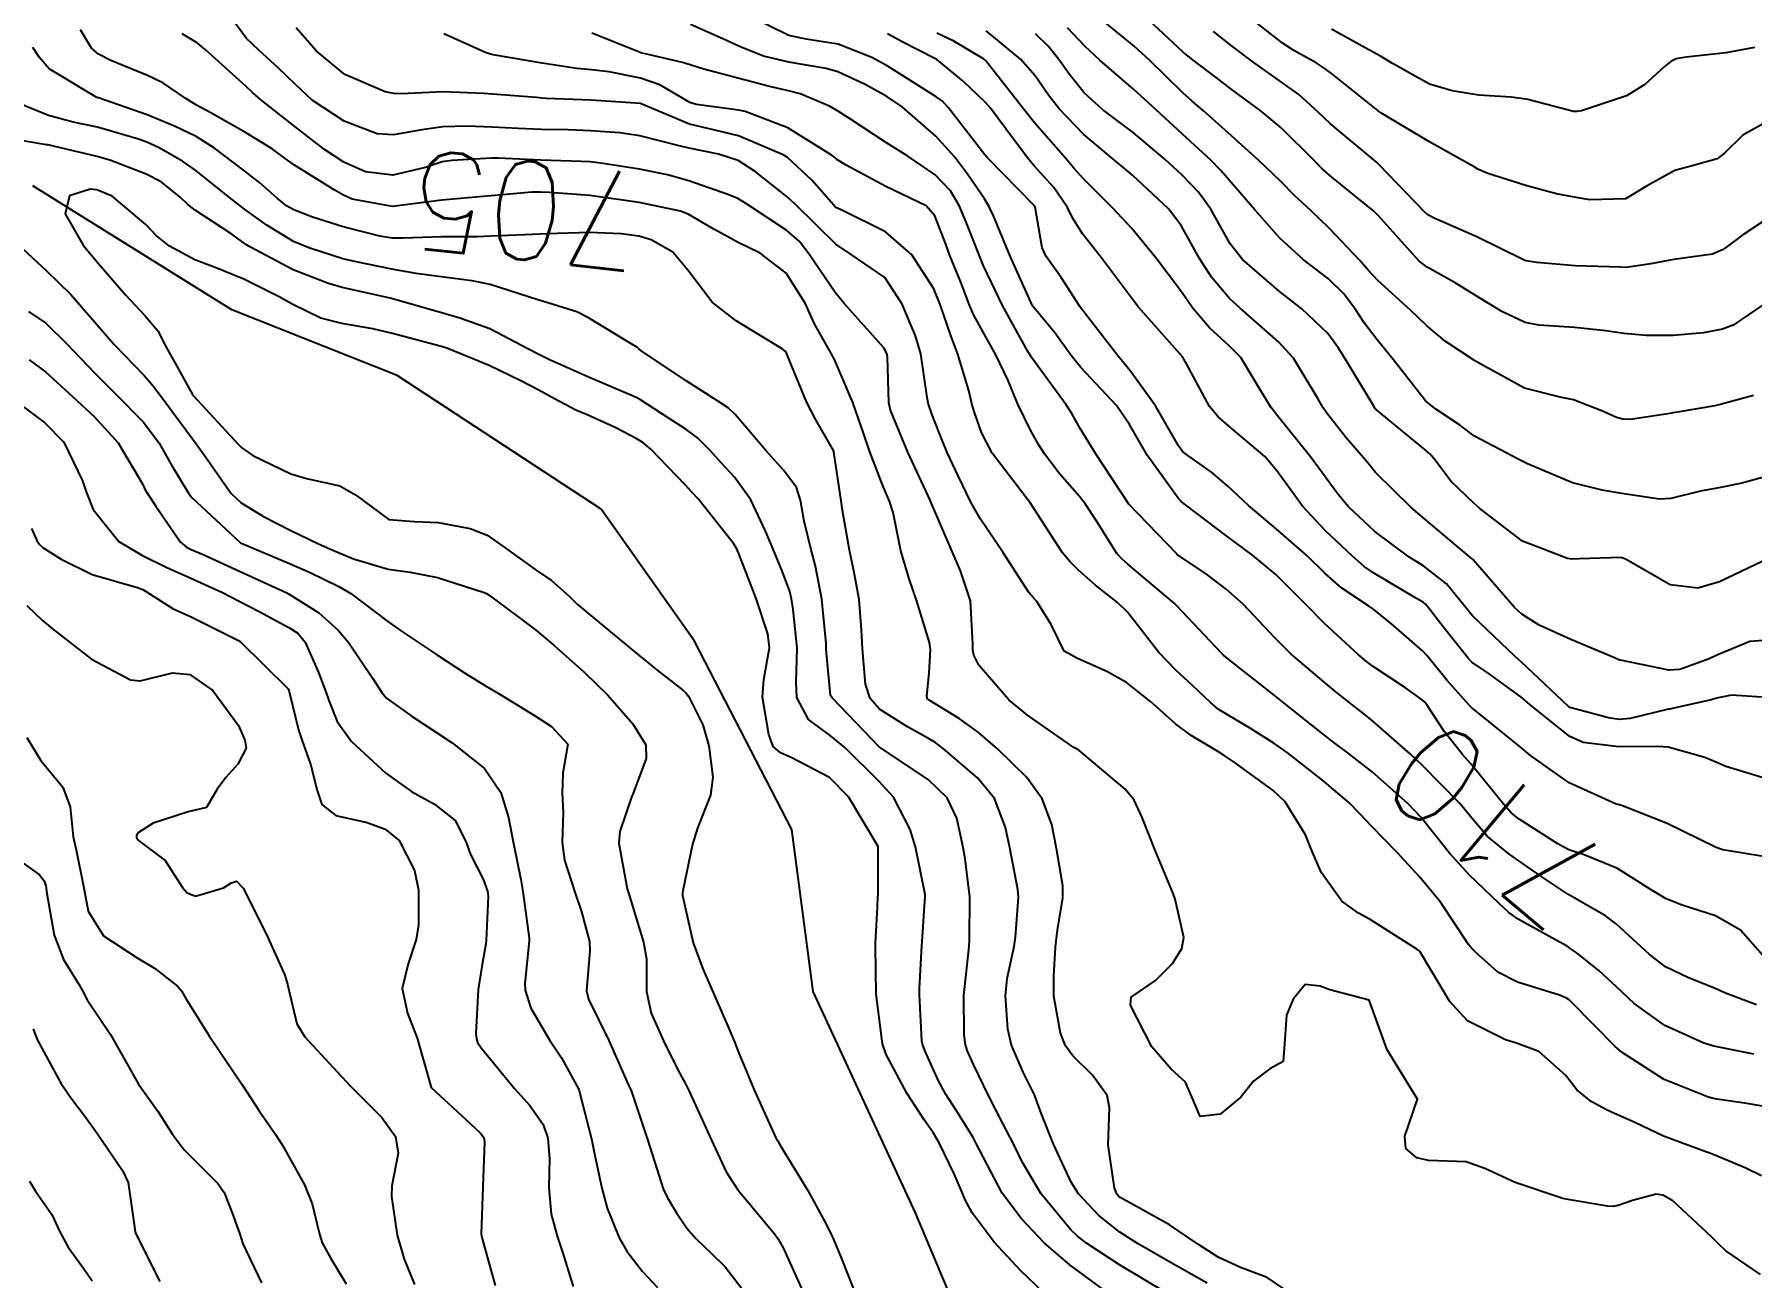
# Model space of a CAD drawing. Header units: metres. Extents: x 298520 to 308411, y 7433745 to 7450750.
# Drawn here: x 299648.9 to 299718.5, y 7449491.9 to 7449542.4 of the extents above; entities that cross this region are included whole.
import ezdxf
from ezdxf.enums import TextEntityAlignment as Align

# ---------------------------------------------------------------- set-up
doc = ezdxf.new("R2010")
doc.units = ezdxf.units.M
doc.header["$LTSCALE"] = 10
for name, color, linetype in [('Cotas', 45, 'Continuous'), ('Curvas de Nivel 1m', 11, 'Continuous'), ('Curvas de Nivel 5m', 15, 'Continuous'), ('Hidrografia', 140, 'Continuous')]:
    doc.layers.add(name, color=color, linetype=linetype)
doc.styles.add('Style-STANDARD', font='STANDARD.shx')

msp = doc.modelspace()

# ---------------------------------------------------------------- linework, layer by layer
at = {"layer": 'Curvas de Nivel 1m', "flags": 128}
for points, elevation in [([(299718.934, 7449496.066), (299718.298, 7449496.371), (299716.942, 7449496.943), (299716.669, 7449497.033), (299714.952, 7449497.675), (299713.799, 7449498.223), (299712.966, 7449498.594), (299712.64, 7449498.745), (299712.026, 7449499.084), (299711.44, 7449499.556), (299710.983, 7449500.145), (299709.901, 7449501.111), (299708.998, 7449501.444), (299708.545, 7449501.582), (299707.011, 7449502.35), (299706.279, 7449503.157), (299705.093, 7449505.119), (299705.065, 7449505.17), (299705.043, 7449505.198), (299704.95, 7449505.265), (299703.056, 7449506.465), (299702.589, 7449506.727), (299701.904, 7449507.207), (299701.08, 7449508.357), (299700.703, 7449509.224), (299700.432, 7449509.894), (299699.607, 7449511.235), (299699.12, 7449511.694), (299697.574, 7449512.818), (299697.141, 7449513.122), (299696.909, 7449513.264), (299695.792, 7449513.923), (299695.154, 7449514.395), (299694.141, 7449515.3), (299693.171, 7449516.076), (299692.377, 7449516.524), (299691.18, 7449517.051), (299690.644, 7449517.345), (299690.123, 7449518.427), (299689.539, 7449519.357), (299689.383, 7449519.526), (299689.217, 7449519.734), (299688.155, 7449521.371), (299687.253, 7449522.7), (299686.859, 7449523.386), (299686.339, 7449524.46), (299685.904, 7449525.401), (299685.725, 7449525.841), (299685.298, 7449526.895), (299685.122, 7449527.412), (299685.082, 7449527.636), (299684.823, 7449529.415), (299684.615, 7449530.142), (299684.073, 7449531.423), (299683.369, 7449532.5), (299682.003, 7449533.444), (299681.387, 7449533.863), (299680.579, 7449534.646), (299679.731, 7449535.475), (299679.563, 7449535.636), (299679.406, 7449535.777), (299678.109, 7449536.8), (299677.42, 7449537.25), (299676.619, 7449537.508), (299675.426, 7449537.747), (299675.134, 7449537.818), (299673.433, 7449538.25), (299672.621, 7449538.373), (299671.436, 7449538.46), (299670.529, 7449538.491), (299669.437, 7449538.511), (299668.493, 7449538.553), (299667.438, 7449538.61), (299666.427, 7449538.641), (299665.438, 7449538.617), (299664.587, 7449538.502), (299663.432, 7449538.29), (299662.774, 7449538.335), (299661.44, 7449538.85), (299660.138, 7449539.703), (299659.459, 7449540.328), (299658.763, 7449541.017), (299657.971, 7449541.733), (299657.48, 7449542.204), (299656.33, 7449543.752)], 707), ([(299718.605, 7449527.716), (299717.308, 7449527.363), (299717.034, 7449527.306), (299715.519, 7449527.048), (299715.336, 7449527.016), (299715.302, 7449527.008), (299713.621, 7449526.745), (299713.3, 7449526.755), (299713.052, 7449526.826), (299712.478, 7449527.082), (299711.31, 7449527.547), (299710.765, 7449527.651), (299709.316, 7449528.013), (299707.418, 7449529.053), (299707.332, 7449529.11), (299707.285, 7449529.141), (299706.106, 7449529.924), (299705.347, 7449530.565), (299704.688, 7449531.177), (299703.365, 7449532.386), (299702.981, 7449532.807), (299702.637, 7449533.201), (299701.392, 7449534.501), (299700.649, 7449535.221), (299700.002, 7449535.824), (299699.415, 7449536.408), (299698.545, 7449537.249), (299697.438, 7449538.247), (299696.285, 7449539.278), (299695.836, 7449539.664), (299695.46, 7449540), (299694.122, 7449541.304), (299693.479, 7449541.887), (299691.728, 7449543.328)], 718), ([(299718.973, 7449531.388), (299718.415, 7449531.009), (299717.785, 7449530.579), (299717.347, 7449530.405), (299716.572, 7449530.258), (299715.344, 7449530.149), (299714.252, 7449530.153), (299713.345, 7449530.237), (299712.612, 7449530.348), (299711.347, 7449530.472), (299709.893, 7449530.569), (299709.349, 7449530.684), (299708.395, 7449531.13), (299707.359, 7449531.762), (299706.501, 7449532.289), (299705.37, 7449532.923), (299705.049, 7449533.173), (299703.4, 7449535.012), (299703.21, 7449535.192), (299701.417, 7449536.645), (299701.115, 7449536.91), (299700.807, 7449537.219), (299699.443, 7449538.578), (299698.634, 7449539.248), (299697.461, 7449540.118), (299696.815, 7449540.619), (299695.935, 7449541.283), (299695.669, 7449541.481), (299695.476, 7449541.647), (299693.686, 7449543.308)], 719), ([(299718.971, 7449498.895), (299718.258, 7449499.011), (299717.122, 7449499.175), (299716.975, 7449499.204), (299716.735, 7449499.272), (299714.982, 7449499.976), (299713.275, 7449501.067), (299712.997, 7449501.312), (299711.241, 7449503.097), (299711.131, 7449503.205), (299711.025, 7449503.275), (299710.739, 7449503.39), (299709.031, 7449503.927), (299708.235, 7449504.332), (299707.323, 7449505.146), (299707.183, 7449505.287), (299707.046, 7449505.452), (299705.913, 7449507.162), (299705.078, 7449508.186), (299704.152, 7449509.179), (299703.104, 7449510.269), (299702.651, 7449510.739), (299702.194, 7449511.204), (299701.126, 7449512.113), (299699.685, 7449513.235), (299699.147, 7449513.622), (299698.168, 7449514.235), (299697.159, 7449514.829), (299696.897, 7449515.001), (299696.577, 7449515.269), (299695.851, 7449515.961), (299695.176, 7449516.572), (299694.487, 7449517.297), (299693.207, 7449518.929), (299692.809, 7449519.316), (299691.92, 7449520.029), (299691.226, 7449520.64), (299690.873, 7449520.979), (299690.578, 7449521.34), (299689.263, 7449523.36), (299687.73, 7449525.376), (299687.291, 7449526.218), (299686.991, 7449527.076), (299686.899, 7449527.386), (299686.776, 7449527.923), (299686.333, 7449529.395), (299686.059, 7449530.119), (299685.618, 7449531.406), (299685.362, 7449532.046), (299684.465, 7449533.419), (299683.392, 7449534.363), (299681.597, 7449535.252), (299681.402, 7449535.338), (299681.342, 7449535.39), (299681.285, 7449535.452), (299680.405, 7449536.457), (299679.422, 7449537.367), (299679.239, 7449537.482), (299677.434, 7449538.254), (299676.467, 7449538.48), (299675.441, 7449538.732), (299673.479, 7449539.55), (299673.461, 7449539.558), (299671.454, 7449539.701), (299669.627, 7449539.77), (299669.455, 7449539.785), (299669.245, 7449539.812), (299667.456, 7449539.94), (299667.109, 7449539.971), (299665.457, 7449540.036), (299663.749, 7449539.959), (299663.456, 7449539.963), (299663.096, 7449540.034), (299661.463, 7449540.747), (299660.305, 7449541.702), (299659.487, 7449542.634)], 708), ([(299718.987, 7449505.001), (299718.073, 7449506.034), (299717.059, 7449506.608), (299715.714, 7449507.043), (299715.067, 7449507.3), (299714.462, 7449507.666), (299713.085, 7449508.528), (299711.741, 7449509.09), (299711.243, 7449509.246), (299711.095, 7449509.302), (299710.674, 7449509.528), (299709.107, 7449510.529), (299708.776, 7449510.791), (299708.478, 7449511.13), (299707.137, 7449512.775), (299706.808, 7449513.153), (299706.07, 7449514.075), (299705.352, 7449515.167), (299705.273, 7449515.278), (299705.165, 7449515.38), (299704.484, 7449515.863), (299703.178, 7449516.724), (299702.909, 7449516.923), (299702.577, 7449517.199), (299701.202, 7449518.474), (299700.458, 7449519.228), (299699.225, 7449520.456), (299698.285, 7449521.249), (299697.244, 7449522.017), (299695.564, 7449523.285), (299695.395, 7449523.419), (299695.266, 7449523.55), (299694.008, 7449525.303), (299693.295, 7449526.539), (299692.761, 7449527.315), (299691.326, 7449528.856), (299690.931, 7449529.336), (299690.26, 7449530.264), (299689.353, 7449531.36), (299688.455, 7449533.369), (299687.772, 7449535.003), (299687.604, 7449535.378), (299687.406, 7449535.701), (299686.727, 7449536.701), (299686.197, 7449537.398), (299685.435, 7449538.234), (299684.077, 7449539.424), (299683.457, 7449539.85), (299682.571, 7449540.33), (299681.467, 7449540.847), (299680.993, 7449540.982), (299679.47, 7449541.236), (299678.447, 7449541.49), (299677.477, 7449541.87), (299676.795, 7449542.191), (299675.485, 7449542.774)], 711), ([(299719.093, 7449509), (299717.365, 7449509.295), (299717.096, 7449509.383), (299716.408, 7449509.728), (299715.106, 7449510.355), (299713.289, 7449511.068), (299713.114, 7449511.126), (299713.038, 7449511.147), (299711.126, 7449512.003), (299709.566, 7449513.116), (299709.146, 7449513.464), (299708.225, 7449514.205), (299707.162, 7449515.059), (299707.121, 7449515.099), (299707.09, 7449515.141), (299706.183, 7449516.165), (299705.359, 7449517.167), (299705.186, 7449517.358), (299704.011, 7449518.372), (299703.211, 7449519.034), (299702.985, 7449519.193), (299701.913, 7449519.903), (299701.226, 7449520.497), (299700.483, 7449521.228), (299699.249, 7449522.306), (299698.127, 7449523.251), (299697.271, 7449524.053), (299696.622, 7449524.616), (299695.663, 7449525.284), (299695.446, 7449525.449), (299695.287, 7449525.671), (299694.345, 7449527.3), (299693.324, 7449528.716), (299692.828, 7449529.315), (299691.352, 7449531.232), (299691.31, 7449531.288), (299691.282, 7449531.331), (299690.526, 7449532.504), (299689.908, 7449533.352), (299689.748, 7449533.716), (299689.473, 7449535.359), (299689.449, 7449535.405), (299689.404, 7449535.458), (299687.517, 7449537.379), (299687.425, 7449537.487), (299685.945, 7449539.403), (299685.703, 7449539.654), (299685.457, 7449539.839), (299684.344, 7449540.541), (299683.469, 7449541.088), (299682.842, 7449541.436), (299681.478, 7449541.971), (299680.182, 7449542.172), (299679.481, 7449542.327), (299677.878, 7449543.108)], 712), ([(299719.275, 7449524.477), (299718.129, 7449524.158), (299717.267, 7449523.988), (299716.458, 7449523.845), (299715.26, 7449523.547), (299714.797, 7449523.518), (299713.263, 7449523.738), (299712.467, 7449523.88), (299711.269, 7449524.183), (299709.444, 7449524.954), (299709.282, 7449525.035), (299709.081, 7449525.122), (299707.292, 7449526.07), (299706.676, 7449526.528), (299705.715, 7449527.164), (299705.308, 7449527.502), (299703.993, 7449529.183), (299703.341, 7449529.972), (299702.81, 7449530.661), (299702.459, 7449531.203), (299701.993, 7449531.844), (299701.365, 7449532.452), (299700.333, 7449533.23), (299699.386, 7449534.1), (299698.38, 7449535.25), (299697.414, 7449536.36), (299696.994, 7449536.842), (299696.583, 7449537.273), (299695.438, 7449538.319), (299694.371, 7449539.301), (299693.461, 7449540.141), (299692.09, 7449541.324), (299691.478, 7449541.884), (299690.784, 7449542.639)], 717), ([(299719.453, 7449539), (299718.18, 7449538.275), (299717.431, 7449537.546), (299717.13, 7449537.322), (299716.116, 7449537.04), (299715.421, 7449536.843), (299714.271, 7449536.205), (299713.409, 7449535.699), (299711.973, 7449535.656), (299711.409, 7449535.753), (299710.62, 7449535.899), (299709.414, 7449536.222), (299707.826, 7449536.729), (299707.421, 7449536.904), (299707.271, 7449536.992), (299707.011, 7449537.146), (299705.436, 7449538.023), (299703.487, 7449539.19), (299703.453, 7449539.216), (299703.365, 7449539.28), (299701.469, 7449540.798), (299701.233, 7449540.976), (299700.862, 7449541.219), (299699.963, 7449541.718), (299699.481, 7449542.028), (299697.917, 7449543.256)], 721), ([(299718.649, 7449541.841), (299717.479, 7449541.622), (299715.879, 7449541.446), (299715.476, 7449541.372), (299715.256, 7449541.271), (299714.982, 7449541.055), (299714.194, 7449540.334), (299713.461, 7449539.878), (299711.63, 7449539.273), (299711.454, 7449539.233), (299711.309, 7449539.246), (299709.459, 7449539.729), (299708.772, 7449539.815), (299707.461, 7449539.908), (299706.379, 7449540.073), (299705.465, 7449540.348), (299703.963, 7449541.185), (299703.476, 7449541.482), (299702.853, 7449541.823), (299701.487, 7449542.577)], 722), ([(299718.889, 7449492.062), (299717.484, 7449493.021), (299717.188, 7449493.308), (299716.909, 7449493.589), (299715.334, 7449495.046), (299714.925, 7449495.279), (299714.662, 7449495.316), (299713.697, 7449495.062), (299713.121, 7449494.868), (299712.92, 7449494.827), (299712.679, 7449494.833), (299711.151, 7449495.097), (299710.955, 7449495.132), (299710.924, 7449495.139), (299710.871, 7449495.153), (299708.933, 7449495.791), (299707.709, 7449496.37), (299706.945, 7449496.636), (299705.428, 7449496.683), (299704.947, 7449496.8), (299704.503, 7449497.175), (299704.457, 7449497.676), (299704.973, 7449499.17), (299703.745, 7449501.182), (299703.023, 7449503.19), (299701.421, 7449503.608), (299701.028, 7449503.756), (299700.426, 7449503.828), (299699.932, 7449503.231), (299699.666, 7449502.581), (299699.569, 7449501.234), (299699.525, 7449500.697), (299698.985, 7449500.406), (299698.318, 7449499.908), (299697.817, 7449499.252), (299696.966, 7449498.564), (299696.16, 7449498.467), (299695.826, 7449499.277), (299695.569, 7449499.872), (299694.984, 7449500.392), (299694.195, 7449501.298), (299693.331, 7449502.994), (299693.365, 7449503.307), (299694.343, 7449503.984), (299695.037, 7449504.676), (299695.423, 7449505.284), (299695.495, 7449505.731), (299695.146, 7449507.289), (299695.066, 7449507.516), (299694.321, 7449509.298), (299693.809, 7449510.6), (299693.482, 7449511.306), (299693.119, 7449511.744), (299691.236, 7449513.339), (299691.174, 7449513.37), (299691.143, 7449513.384), (299691.04, 7449513.445), (299689.157, 7449514.749), (299688.401, 7449515.368), (299687.177, 7449516.782), (299686.98, 7449517.182), (299686.945, 7449517.384), (299686.943, 7449517.628), (299686.839, 7449519.386), (299686.441, 7449520.607), (299686.1, 7449521.397), (299685.262, 7449523.339), (299685.229, 7449523.41), (299685.202, 7449523.472), (299684.302, 7449525.42), (299683.597, 7449527.13), (299683.529, 7449527.428), (299683.471, 7449529.288), (299683.448, 7449529.429), (299683.335, 7449529.656), (299681.721, 7449531.446), (299681.36, 7449531.896), (299680.29, 7449533.466), (299679.894, 7449533.978), (299679.392, 7449534.41), (299677.762, 7449535.496), (299677.405, 7449535.712), (299677.045, 7449535.865), (299675.412, 7449536.425), (299674.549, 7449536.668), (299673.416, 7449536.906), (299671.844, 7449537.14), (299671.419, 7449537.191), (299671.056, 7449537.212), (299669.42, 7449537.267), (299667.685, 7449537.353), (299667.42, 7449537.35), (299665.798, 7449537.257), (299665.418, 7449537.191), (299664.732, 7449536.966), (299663.413, 7449536.656), (299662.301, 7449536.795), (299661.418, 7449537.186), (299660.641, 7449537.698), (299659.437, 7449538.627), (299658.044, 7449539.731), (299657.725, 7449540.006), (299657.458, 7449540.253), (299655.793, 7449541.757), (299655.477, 7449542.022), (299654.861, 7449542.39)], 706), ([(299718.614, 7449501.006), (299716.997, 7449501.326), (299716.591, 7449501.442), (299715.01, 7449502.17), (299713.766, 7449503.063), (299713.03, 7449503.751), (299712.343, 7449504.387), (299711.457, 7449505.094), (299711.214, 7449505.267), (299711.046, 7449505.379), (299710.433, 7449505.722), (299709.057, 7449506.479), (299708.688, 7449506.754), (299708.276, 7449507.132), (299707.08, 7449508.268), (299706.277, 7449509.158), (299705.107, 7449510.609), (299704.581, 7449511.175), (299703.132, 7449512.45), (299702.17, 7449513.205), (299701.584, 7449513.65), (299701.151, 7449513.987), (299699.572, 7449515.236), (299699.166, 7449515.561), (299697.775, 7449516.656), (299697.182, 7449517.124), (299697.106, 7449517.185), (299697.028, 7449517.262), (299695.211, 7449519.184), (299695.1, 7449519.291), (299693.229, 7449520.873), (299692.993, 7449521.076), (299692.783, 7449521.315), (299691.973, 7449522.602), (299691.5, 7449523.328), (299691.266, 7449523.628), (299690.465, 7449524.532), (299689.84, 7449525.352), (299689.624, 7449525.693), (299689.292, 7449526.287), (299688.766, 7449527.365), (299688.366, 7449528.321), (299687.871, 7449529.375), (299687.342, 7449530.311), (299686.965, 7449531.002), (299686.804, 7449531.388), (299686.446, 7449532.314), (299686.006, 7449533.401), (299685.839, 7449533.855), (299685.399, 7449535.013), (299685.043, 7449535.414), (299683.411, 7449536.201), (299681.806, 7449537.059), (299681.421, 7449537.295), (299681.337, 7449537.367), (299681.239, 7449537.453), (299679.439, 7449538.572), (299677.704, 7449539.242), (299677.45, 7449539.295), (299675.722, 7449539.517), (299675.454, 7449539.609), (299674.243, 7449540.321), (299673.463, 7449540.59), (299672.185, 7449540.843), (299671.467, 7449540.93), (299670.87, 7449540.982), (299669.469, 7449541.203), (299667.562, 7449541.529), (299667.472, 7449541.543), (299667.194, 7449541.623), (299665.484, 7449542.386)], 709), ([(299719.13, 7449512.17), (299717.491, 7449512.671), (299717.14, 7449512.812), (299716.632, 7449513.035), (299715.147, 7449513.46), (299714.717, 7449513.485), (299713.147, 7449513.47), (299711.701, 7449513.645), (299711.151, 7449513.885), (299709.615, 7449515.115), (299709.167, 7449515.491), (299707.88, 7449516.429), (299707.181, 7449516.908), (299707.061, 7449517.021), (299706.958, 7449517.143), (299706.023, 7449518.336), (299705.37, 7449519.168), (299705.298, 7449519.253), (299705.214, 7449519.316), (299704.865, 7449519.525), (299703.226, 7449520.499), (299702.815, 7449520.782), (299702.336, 7449521.203), (299701.248, 7449522.226), (299700.306, 7449523.23), (299699.277, 7449524.658), (299698.788, 7449525.245), (299697.295, 7449526.503), (299696.888, 7449526.856), (299696.546, 7449527.271), (299695.608, 7449529.007), (299695.439, 7449529.288), (299695.393, 7449529.348), (299695.334, 7449529.408), (299693.658, 7449531.307), (299693.357, 7449531.69), (299692.144, 7449533.322), (299691.387, 7449534.277), (299690.985, 7449534.923), (299690.78, 7449535.339), (299690.223, 7449536.16), (299689.42, 7449537.048), (299689.153, 7449537.363), (299688.274, 7449538.538), (299687.649, 7449539.378), (299687.455, 7449539.608), (299686.542, 7449540.473), (299685.472, 7449541.343), (299685.35, 7449541.411), (299684.104, 7449542.046), (299683.482, 7449542.387)], 713), ([(299719.168, 7449515.469), (299717.712, 7449515.565), (299717.167, 7449515.457), (299716.833, 7449515.367), (299715.424, 7449515.047), (299715.21, 7449515.002), (299715.162, 7449514.99), (299713.61, 7449514.614), (299713.158, 7449514.581), (299712.726, 7449514.644), (299711.163, 7449515.066), (299711.106, 7449515.101), (299709.181, 7449516.909), (299708.952, 7449517.122), (299707.208, 7449518.787), (299706.917, 7449519.144), (299706.15, 7449520.084), (299705.229, 7449520.796), (299704.629, 7449521.176), (299703.248, 7449522.204), (299702.184, 7449523.206), (299701.762, 7449523.707), (299701.274, 7449524.363), (299700.637, 7449525.226), (299699.299, 7449526.892), (299699.023, 7449527.243), (299698.582, 7449527.979), (299697.804, 7449529.255), (299697.338, 7449529.733), (299696.533, 7449530.46), (299695.853, 7449531.282), (299695.644, 7449531.574), (299695.36, 7449531.975), (299694.369, 7449533.3), (299693.391, 7449534.494), (299692.62, 7449535.318), (299691.415, 7449536.521), (299691.03, 7449536.947), (299690.692, 7449537.341), (299689.444, 7449538.784), (299688.98, 7449539.365), (299687.472, 7449541.293), (299687.429, 7449541.337), (299687.371, 7449541.382), (299686.171, 7449542.091), (299685.483, 7449542.411)], 714), ([(299718.985, 7449521.004), (299717.224, 7449520.156), (299716.354, 7449519.906), (299715.223, 7449520.04), (299713.448, 7449521.068), (299713.234, 7449521.142), (299711.552, 7449521.095), (299711.233, 7449521.084), (299711.066, 7449521.102), (299709.24, 7449521.804), (299707.508, 7449523.138), (299707.265, 7449523.356), (299706.349, 7449524.229), (299705.639, 7449525.165), (299705.474, 7449525.357), (299705.286, 7449525.518), (299703.545, 7449526.943), (299703.302, 7449527.147), (299703.28, 7449527.167), (299703.266, 7449527.191), (299703.205, 7449527.291), (299702.044, 7449529.209), (299701.767, 7449529.643), (299701.343, 7449530.228), (299700.289, 7449531.231), (299699.36, 7449531.95), (299697.86, 7449533.255), (299697.382, 7449533.878), (299696.592, 7449535.272), (299696.096, 7449535.966), (299695.417, 7449536.676), (299694.74, 7449537.297), (299693.439, 7449538.383), (299692.203, 7449539.322), (299691.46, 7449539.993), (299690.867, 7449540.739), (299690.432, 7449541.346), (299690.005, 7449541.879), (299689.483, 7449542.396)], 716), ([(299696.444, 7449491.71), (299694.892, 7449492.586), (299693.648, 7449493.303), (299692.908, 7449493.777), (299692.047, 7449494.456), (299691.224, 7449495.335), (299690.93, 7449495.805), (299690.209, 7449497.347), (299689.712, 7449498.606), (299689.446, 7449499.355), (299688.982, 7449500.269), (299688.503, 7449501.365), (299688.359, 7449502.01), (299688.264, 7449503.368), (299688.333, 7449504.064), (299688.612, 7449505.364), (299688.67, 7449505.743), (299688.786, 7449507.363), (299688.765, 7449507.674), (299688.44, 7449509.367), (299688.27, 7449510.199), (299687.816, 7449511.373), (299687.125, 7449512.209), (299685.731, 7449513.401), (299685.395, 7449513.655), (299685.147, 7449513.811), (299684.288, 7449514.282), (299683.159, 7449515), (299682.768, 7449515.434), (299682.588, 7449516.016), (299682.461, 7449517.437), (299682.419, 7449518.213), (299682.322, 7449519.439), (299682.127, 7449520.537), (299681.939, 7449521.443), (299681.655, 7449523.048), (299681.593, 7449523.447), (299681.301, 7449525.432), (299681.297, 7449525.45), (299681.283, 7449525.484), (299680.571, 7449526.736), (299680.195, 7449527.467), (299679.374, 7449529.437), (299679.351, 7449529.48), (299679.333, 7449529.521), (299679.207, 7449529.609), (299677.345, 7449530.751), (299676.365, 7449531.51), (299675.372, 7449532.806), (299674.768, 7449533.529), (299673.886, 7449534.04), (299673.389, 7449534.178), (299672.669, 7449534.279), (299671.391, 7449534.33), (299670.088, 7449534.288), (299669.39, 7449534.262), (299668.76, 7449534.236), (299667.388, 7449534.176), (299666.852, 7449534.161), (299665.388, 7449534.149), (299663.83, 7449534.106), (299663.387, 7449534.106), (299662.886, 7449534.177), (299661.392, 7449534.555), (299660.148, 7449534.949), (299659.398, 7449535.245), (299659.101, 7449535.416), (299658.715, 7449535.72), (299658.019, 7449536.341), (299657.414, 7449536.822), (299656.171, 7449537.753), (299655.43, 7449538.219), (299654.559, 7449538.65), (299653.443, 7449539.109), (299651.468, 7449539.794), (299651.453, 7449539.796), (299651.403, 7449539.811), (299649.464, 7449540.969), (299649.07, 7449541.437), (299648.802, 7449541.84)], 704), ([(299694.835, 7449491.29), (299692.89, 7449492.452), (299691.55, 7449493.33), (299691.184, 7449493.615), (299690.908, 7449493.882), (299689.698, 7449495.352), (299688.942, 7449496.634), (299688.591, 7449497.364), (299688.166, 7449498.163), (299687.545, 7449499.374), (299686.985, 7449500.559), (299686.729, 7449501.123), (299686.644, 7449501.385), (299686.588, 7449501.797), (299686.574, 7449503.387), (299686.762, 7449505.106), (299686.793, 7449505.384), (299686.809, 7449505.621), (299686.819, 7449507.384), (299686.629, 7449508.928), (299686.544, 7449509.388), (299686.287, 7449510.574), (299685.898, 7449511.398), (299685.124, 7449512.141), (299683.193, 7449513.429), (299683.143, 7449513.469), (299681.227, 7449515.449), (299681.164, 7449515.552), (299681.002, 7449517.274), (299680.993, 7449517.453), (299680.984, 7449517.655), (299680.817, 7449519.456), (299680.563, 7449520.796), (299680.379, 7449521.463), (299680.101, 7449522.617), (299679.953, 7449523.47), (299679.785, 7449523.989), (299679.275, 7449524.68), (299678.548, 7449525.487), (299677.297, 7449526.947), (299677.008, 7449527.213), (299676.576, 7449527.507), (299675.315, 7449528.313), (299673.471, 7449529.548), (299673.397, 7449529.613), (299673.334, 7449529.671), (299673.045, 7449529.844), (299671.346, 7449530.865), (299670.879, 7449531.108), (299669.353, 7449531.582), (299669.296, 7449531.601), (299667.362, 7449532.216), (299666.628, 7449532.364), (299665.366, 7449532.536), (299664.356, 7449532.667), (299663.371, 7449532.843), (299661.922, 7449533.137), (299661.377, 7449533.269), (299660.001, 7449533.704), (299659.386, 7449533.969), (299658.3, 7449534.634), (299657.398, 7449535.271), (299656.78, 7449535.746), (299655.414, 7449536.851), (299654.878, 7449537.229), (299653.901, 7449537.783), (299653.426, 7449538.002), (299653.098, 7449538.123), (299651.435, 7449538.598), (299650.448, 7449538.81), (299649.442, 7449539.074), (299647.528, 7449539.859)], 703), ([(299692.411, 7449491.317), (299690.889, 7449492.436), (299689.83, 7449493.351), (299688.912, 7449494.317), (299688.133, 7449495.368), (299687.208, 7449497.118), (299687.081, 7449497.379), (299686.955, 7449497.615), (299686.283, 7449498.707), (299685.829, 7449499.397), (299685.527, 7449499.95), (299684.99, 7449501.146), (299684.892, 7449501.411), (299684.865, 7449501.541), (299684.781, 7449503.412), (299684.778, 7449503.66), (299684.872, 7449505.412), (299684.883, 7449505.574), (299685.012, 7449507.411), (299685.009, 7449507.475), (299684.62, 7449509.415), (299684.401, 7449510.116), (299683.716, 7449511.424), (299683.123, 7449512.073), (299681.751, 7449513.444), (299681.148, 7449513.929), (299680.273, 7449514.582), (299679.803, 7449515.47), (299679.771, 7449516.073), (299679.81, 7449517.471), (299679.647, 7449519.032), (299679.583, 7449519.474), (299679.514, 7449519.774), (299679.224, 7449520.57), (299678.839, 7449521.484), (299678.547, 7449522.184), (299677.939, 7449523.493), (299677.272, 7449524.402), (299676.744, 7449524.974), (299676.257, 7449525.515), (299675.767, 7449526.002), (299675.291, 7449526.349), (299674.584, 7449526.819), (299673.455, 7449527.548), (299673.304, 7449527.631), (299673.162, 7449527.694), (299671.316, 7449528.474), (299669.736, 7449529.184), (299669.33, 7449529.377), (299668.916, 7449529.604), (299667.341, 7449530.419), (299666.125, 7449530.852), (299665.347, 7449531.084), (299664.915, 7449531.213), (299663.353, 7449531.655), (299663.299, 7449531.671), (299661.359, 7449532.101), (299660.796, 7449532.261), (299659.37, 7449532.823), (299657.638, 7449533.736), (299657.481, 7449533.836), (299657.385, 7449533.904), (299656.84, 7449534.294), (299655.398, 7449535.231), (299655.098, 7449535.463), (299654.791, 7449535.769), (299654.011, 7449536.383), (299653.412, 7449536.704), (299651.967, 7449537.255), (299651.419, 7449537.417), (299649.65, 7449537.828), (299649.424, 7449537.883), (299649.363, 7449537.892), (299647.428, 7449538.21)], 702), ([(299689.79, 7449491.351), (299688.886, 7449492.214), (299687.804, 7449493.371), (299686.915, 7449494.561), (299686.634, 7449495.098), (299686.513, 7449495.386), (299686.177, 7449496.148), (299685.578, 7449497.401), (299685.346, 7449497.793), (299684.962, 7449498.331), (299684.264, 7449499.417), (299683.426, 7449500.989), (299683.281, 7449501.427), (299683.023, 7449503.43), (299682.984, 7449505.372), (299682.984, 7449505.431), (299682.984, 7449505.491), (299683.066, 7449506.98), (299683.091, 7449507.411), (299683.093, 7449507.43), (299683.093, 7449509.43), (299681.893, 7449511.442), (299681.125, 7449512.227), (299679.569, 7449513.041), (299679.139, 7449513.23), (299678.836, 7449513.483), (299678.669, 7449513.963), (299678.401, 7449515.488), (299678.463, 7449516.194), (299678.685, 7449517.485), (299678.624, 7449518.053), (299678.151, 7449519.491), (299677.459, 7449521.269), (299677.361, 7449521.499), (299677.236, 7449521.714), (299675.791, 7449523.522), (299675.543, 7449523.803), (299675.269, 7449524.095), (299673.882, 7449525.544), (299673.555, 7449525.815), (299673.287, 7449525.978), (299672.425, 7449526.425), (299671.297, 7449526.938), (299670.841, 7449527.12), (299669.974, 7449527.59), (299669.308, 7449527.955), (299668.607, 7449528.314), (299667.323, 7449528.931), (299665.607, 7449529.637), (299665.334, 7449529.725), (299663.806, 7449530.131), (299663.339, 7449530.251), (299662.597, 7449530.421), (299661.342, 7449530.637), (299660.496, 7449530.854), (299659.35, 7449531.414), (299658.806, 7449531.725), (299657.363, 7449532.441), (299656.207, 7449532.915), (299655.375, 7449533.222), (299654.355, 7449533.775), (299653.816, 7449534.212), (299653.392, 7449534.659), (299652.021, 7449535.804), (299651.405, 7449536.056), (299651.131, 7449536.088), (299650.295, 7449535.821), (299650.126, 7449535.093), (299650.849, 7449533.815), (299651.373, 7449533.178), (299652.573, 7449531.798), (299653.345, 7449530.969), (299653.892, 7449530.335), (299654.168, 7449529.777), (299654.585, 7449529.03), (299655.29, 7449527.76), (299655.312, 7449527.726), (299657.14, 7449525.741), (299657.282, 7449525.601), (299657.734, 7449525.28), (299659.271, 7449524.538), (299659.91, 7449524.351), (299661.267, 7449524.049), (299661.896, 7449523.684), (299663.248, 7449522.692), (299664.297, 7449522.605), (299665.247, 7449522.567), (299666.548, 7449522.322), (299667.239, 7449522.054), (299667.877, 7449521.614), (299669.223, 7449520.63), (299669.848, 7449520.22), (299670.559, 7449519.58), (299670.891, 7449519.256), (299671.207, 7449518.988), (299672.94, 7449517.553), (299673.19, 7449517.346), (299674.138, 7449516.581), (299675.167, 7449515.777), (299675.299, 7449515.662), (299675.406, 7449515.526), (299675.99, 7449514.356), (299676.231, 7449513.514), (299676.392, 7449512.243), (299676.299, 7449511.512), (299675.788, 7449510.207), (299675.565, 7449509.523), (299675.173, 7449507.627), (299675.161, 7449507.529), (299675.163, 7449507.437), (299675.597, 7449505.522), (299675.986, 7449504.469), (299676.409, 7449503.509), (299677.002, 7449502.131), (299677.266, 7449501.497), (299677.449, 7449501.035), (299678.09, 7449499.489), (299678.954, 7449497.612), (299679.026, 7449497.479), (299679.14, 7449497.288), (299680.24, 7449495.467), (299680.911, 7449494.251), (299681.174, 7449493.724), (299681.295, 7449493.454), (299681.604, 7449492.738), (299682.114, 7449491.441)], 701), ([(299648.21, 7449533.848), (299649.367, 7449532.783), (299650.348, 7449531.82), (299651.342, 7449530.679), (299652.097, 7449529.802), (299653.32, 7449528.529), (299653.667, 7449528.136), (299653.928, 7449527.781), (299655.286, 7449525.956), (299655.435, 7449525.758), (299655.806, 7449525.226), (299656.856, 7449523.744), (299657.257, 7449523.362), (299658.169, 7449522.811), (299659.241, 7449522.259), (299660.396, 7449521.703), (299660.984, 7449521.448), (299661.229, 7449521.342), (299661.821, 7449521.09), (299663.223, 7449520.674), (299664.117, 7449520.552), (299665.22, 7449520.342), (299667.11, 7449519.725), (299667.214, 7449519.684), (299667.32, 7449519.619), (299669.199, 7449518.209), (299669.537, 7449517.936), (299669.94, 7449517.589), (299671.177, 7449516.502), (299672.137, 7449515.56), (299673.151, 7449514.398), (299673.671, 7449513.545), (299673.69, 7449512.989), (299673.143, 7449511.55), (299673.135, 7449511.527), (299673.112, 7449511.471), (299672.613, 7449510.039), (299672.574, 7449509.555), (299672.917, 7449507.709), (299672.965, 7449507.551), (299673.068, 7449507.234), (299673.582, 7449505.545), (299673.707, 7449504.873), (299673.708, 7449503.543), (299673.893, 7449502.658), (299674.385, 7449501.536), (299674.981, 7449500.342), (299675.269, 7449499.819), (299675.423, 7449499.523), (299675.908, 7449498.462), (299676.337, 7449497.509), (299676.934, 7449496.231), (299677.4, 7449495.495), (299678.905, 7449493.694), (299679.054, 7449493.478), (299679.253, 7449493.121), (299680.003, 7449491.469)], 702), ([(299648.634, 7449531.129), (299649.341, 7449530.649), (299650.19, 7449529.821), (299651.321, 7449528.623), (299652.151, 7449527.802), (299653.296, 7449526.635), (299653.928, 7449525.78), (299654.417, 7449524.916), (299655.116, 7449523.762), (299655.26, 7449523.584), (299657.233, 7449521.74), (299659.225, 7449520.903), (299660.052, 7449520.538), (299661.216, 7449519.972), (299661.713, 7449519.685), (299663.202, 7449518.554), (299663.724, 7449518.188), (299664.533, 7449517.65), (299665.186, 7449517.212), (299666.365, 7449516.438), (299667.168, 7449515.939), (299667.721, 7449515.614), (299669.154, 7449514.735), (299669.848, 7449514.288), (299670.504, 7449513.58), (299670.313, 7449512.395), (299670.279, 7449511.583), (299670.324, 7449510.8), (299670.286, 7449509.582), (299670.374, 7449508.869), (299670.791, 7449507.574), (299671.061, 7449506.773), (299671.389, 7449505.567), (299671.401, 7449505.204), (299671.262, 7449503.568), (299671.347, 7449503.238), (299672.175, 7449501.558), (299672.975, 7449499.75), (299673.06, 7449499.549), (299673.116, 7449499.404), (299673.736, 7449497.542), (299674.121, 7449496.352), (299674.384, 7449495.535), (299674.553, 7449495.167), (299674.913, 7449494.567), (299675.333, 7449493.949), (299675.701, 7449493.518), (299676.319, 7449492.93), (299676.892, 7449492.371), (299677.566, 7449491.493)], 703), ([(299648.653, 7449529.167), (299649.321, 7449528.678), (299650.255, 7449527.821), (299651.299, 7449526.861), (299652.265, 7449525.8), (299653.266, 7449524.114), (299653.371, 7449523.895), (299653.432, 7449523.787), (299653.801, 7449523.235), (299654.795, 7449521.767), (299655.039, 7449521.571), (299655.23, 7449521.477), (299655.713, 7449521.27), (299657.221, 7449520.586), (299659.106, 7449519.721), (299659.212, 7449519.666), (299660.403, 7449518.901), (299661.198, 7449518.195), (299661.629, 7449517.686), (299662.601, 7449516.246), (299662.959, 7449515.672), (299663.161, 7449515.444), (299664.199, 7449514.7), (299665.147, 7449514.074), (299665.824, 7449513.633), (299667.128, 7449512.592), (299667.796, 7449511.613), (299668.106, 7449510.607), (299668.298, 7449509.608), (299668.602, 7449508.08), (299668.691, 7449507.604), (299668.938, 7449505.708), (299668.936, 7449505.601), (299668.761, 7449503.867), (299668.777, 7449503.602), (299669.012, 7449502.866), (299669.765, 7449501.588), (299670.255, 7449500.85), (299670.953, 7449499.57), (299670.955, 7449499.553), (299670.972, 7449499.508), (299671.467, 7449497.565), (299671.611, 7449496.895), (299671.887, 7449495.56), (299672.112, 7449494.755), (299672.597, 7449493.553), (299672.898, 7449493.011), (299673.536, 7449492.19), (299674.146, 7449491.537)], 704), ([(299648.758, 7449522.319), (299648.974, 7449521.834), (299649.073, 7449521.674), (299649.23, 7449521.535), (299649.961, 7449521.087), (299651.219, 7449520.454), (299653.094, 7449519.912), (299653.214, 7449519.87), (299653.272, 7449519.847), (299653.379, 7449519.788), (299654.495, 7449519.06), (299655.203, 7449518.756), (299657.149, 7449517.785), (299657.193, 7449517.758), (299657.221, 7449517.74), (299659.164, 7449515.817), (299659.208, 7449515.719), (299659.59, 7449514.156), (299659.731, 7449513.711), (299660.068, 7449512.767), (299660.338, 7449511.702), (299660.534, 7449511.125), (299661.103, 7449510.68), (299662.376, 7449510.401), (299663.097, 7449510.123), (299663.67, 7449509.664), (299664.293, 7449508.446), (299664.448, 7449507.656), (299664.454, 7449506.254), (299664.358, 7449505.657), (299664.033, 7449504.66), (299663.792, 7449503.662), (299664.008, 7449502.66), (299664.398, 7449501.656), (299664.973, 7449499.65), (299666.013, 7449498.684), (299666.955, 7449497.806), (299667.097, 7449497.619), (299667.128, 7449497.44), (299667.066, 7449495.619), (299666.997, 7449493.712), (299667.008, 7449493.619), (299667.055, 7449493.465), (299667.567, 7449491.613)], 706), ([(299648.569, 7449519.202), (299649.2, 7449518.591), (299649.612, 7449518.248), (299650.157, 7449517.826), (299651.181, 7449517.027), (299652.776, 7449516.187), (299653.168, 7449516.144), (299654.475, 7449516.469), (299655.173, 7449516.408), (299656.111, 7449515.751), (299657.149, 7449514.329), (299657.411, 7449513.737), (299657.461, 7449513.414), (299657.128, 7449512.758), (299656.641, 7449512.224), (299656.289, 7449511.748), (299655.851, 7449511.007), (299655.104, 7449510.83), (299653.687, 7449510.37), (299653.095, 7449509.994), (299653.009, 7449509.876), (299653.008, 7449509.791), (299653.092, 7449509.664), (299654.172, 7449508.862), (299654.88, 7449507.763), (299655.07, 7449507.551), (299655.411, 7449507.413), (299656.549, 7449507.745), (299656.866, 7449507.951), (299657.076, 7449508.02), (299657.342, 7449507.737), (299657.625, 7449507.174), (299658.347, 7449505.727), (299659.028, 7449504.205), (299659.144, 7449503.838), (299659.164, 7449503.718), (299659.522, 7449502.226), (299659.839, 7449501.707), (299660.985, 7449500.465), (299661.703, 7449499.683), (299662.961, 7449498.429), (299663.521, 7449497.664), (299663.624, 7449496.982), (299663.374, 7449495.665), (299663.355, 7449495.229), (299663.582, 7449493.663), (299663.874, 7449492.679), (299664.292, 7449491.656)], 707), ([(299648.561, 7449513.846), (299649.129, 7449512.912), (299650.024, 7449511.826), (299650.321, 7449511.038), (299650.45, 7449509.82), (299650.559, 7449509.289), (299650.864, 7449507.813), (299651.058, 7449506.798), (299651.676, 7449505.804), (299653.034, 7449504.906), (299653.739, 7449504.489), (299654.675, 7449503.765), (299654.833, 7449503.575), (299655.018, 7449503.265), (299655.962, 7449501.75), (299656.98, 7449500.244), (299657.311, 7449499.737), (299657.986, 7449498.706), (299658.659, 7449497.723), (299658.946, 7449497.282), (299659.831, 7449495.706), (299660.142, 7449494.928), (299660.436, 7449493.697), (299660.548, 7449493.344), (299660.893, 7449492.71), (299661.52, 7449491.684)], 708), ([(299647.656, 7449509.286), (299649.077, 7449508.271), (299649.273, 7449508.035), (299649.334, 7449507.836), (299649.378, 7449507.525), (299649.68, 7449505.83), (299650.047, 7449504.839), (299650.681, 7449503.815), (299650.803, 7449503.595), (299651.017, 7449503.211), (299651.961, 7449501.8), (299652.976, 7449499.994), (299653.099, 7449499.788), (299653.872, 7449498.686), (299654.463, 7449497.767), (299654.943, 7449497.124), (299656.31, 7449495.749), (299656.569, 7449495.395), (299656.911, 7449494.526), (299657.185, 7449493.737), (299657.322, 7449493.312), (299658.089, 7449491.728)], 709), ([(299648.667, 7449495.843), (299648.919, 7449495.447), (299649.581, 7449494.502), (299649.888, 7449493.825), (299650.246, 7449493.17), (299650.888, 7449492.276), (299651.213, 7449491.807)], 711)]:
    msp.add_lwpolyline(points, dxfattribs=dict(at, elevation=elevation))
at = {"layer": 'Curvas de Nivel 5m', "flags": 128}
for points, elevation in [([(299699.927, 7449491.229), (299698.884, 7449491.948), (299697.801, 7449492.345), (299696.895, 7449492.772), (299696.094, 7449493.278), (299694.911, 7449494.077), (299693.208, 7449495.019), (299692.922, 7449495.185), (299692.85, 7449495.239), (299692.789, 7449495.312), (299692.68, 7449495.56), (299692.429, 7449497.318), (299692.48, 7449498.83), (299692.393, 7449499.319), (299691.799, 7449500.146), (299690.989, 7449500.935), (299690.692, 7449501.343), (299690.499, 7449501.847), (299690.219, 7449503.348), (299690.219, 7449504.16), (299690.293, 7449505.347), (299690.368, 7449506.032), (299690.591, 7449507.345), (299690.587, 7449507.836), (299690.333, 7449509.348), (299690.137, 7449510.315), (299689.752, 7449511.354), (299689.126, 7449512.225), (299687.958, 7449513.372), (299687.15, 7449514.066), (299686.385, 7449514.621), (299685.162, 7449515.362), (299685.101, 7449515.411), (299685.069, 7449515.506), (299685.174, 7449516.473), (299685.22, 7449517.409), (299685.187, 7449517.696), (299684.656, 7449519.416), (299684.361, 7449520.279), (299684.021, 7449521.422), (299683.704, 7449522.978), (299683.554, 7449523.427), (299683.27, 7449524.096), (299682.757, 7449525.435), (299682.493, 7449526.236), (299682.074, 7449527.442), (299681.329, 7449529.177), (299681.181, 7449529.452), (299680.515, 7449530.633), (299680.143, 7449531.468), (299679.371, 7449532.688), (299678.31, 7449533.491), (299677.387, 7449533.945), (299676.43, 7449534.472), (299675.398, 7449535.074), (299675.077, 7449535.202), (299673.403, 7449535.55), (299671.405, 7449535.828), (299669.762, 7449535.951), (299669.407, 7449535.964), (299669.048, 7449535.962), (299667.405, 7449535.824), (299667.22, 7449535.806), (299665.403, 7449535.64), (299663.4, 7449535.391), (299661.757, 7449535.686), (299661.405, 7449535.851), (299661.033, 7449536.068), (299659.416, 7449537.067), (299659.04, 7449537.337), (299658.513, 7449537.724), (299657.433, 7449538.392), (299655.998, 7449539.201), (299655.449, 7449539.499), (299655.011, 7449539.767), (299654.077, 7449540.399), (299653.462, 7449540.694), (299651.971, 7449541.302), (299651.47, 7449541.564), (299651.194, 7449541.813), (299650.748, 7449542.553)], 705), ([(299718.728, 7449503.004), (299717.476, 7449503.472), (299717.029, 7449503.68), (299715.976, 7449504.098), (299715.038, 7449504.55), (299714.378, 7449505.057), (299713.055, 7449506.271), (299712.599, 7449506.618), (299711.773, 7449507.089), (299711.069, 7449507.487), (299709.975, 7449508.215), (299709.089, 7449508.847), (299708.687, 7449509.126), (299707.804, 7449509.844), (299707.108, 7449510.656), (299706.707, 7449511.154), (299705.137, 7449512.754), (299704.687, 7449513.175), (299703.156, 7449514.524), (299702.788, 7449514.824), (299702.302, 7449515.203), (299701.66, 7449515.705), (299701.172, 7449516.099), (299699.856, 7449517.233), (299699.193, 7449517.89), (299697.908, 7449519.253), (299697.219, 7449519.869), (299696.42, 7449520.467), (299695.233, 7449521.27), (299695.21, 7449521.29), (299693.263, 7449523.31), (299691.939, 7449525.323), (299691.293, 7449526.382), (299690.954, 7449526.989), (299690.725, 7449527.339), (299689.331, 7449529.245), (299689.262, 7449529.361), (299689.161, 7449529.536), (299688.136, 7449531.372), (299687.377, 7449532.983), (299687.209, 7449533.383), (299686.69, 7449534.685), (299686.4, 7449535.395), (299686.031, 7449536.022), (299685.415, 7449536.665), (299684.299, 7449537.421), (299683.431, 7449537.974), (299681.938, 7449538.953), (299681.45, 7449539.265), (299681.12, 7449539.455), (299679.938, 7449539.953), (299679.459, 7449540.084), (299678.689, 7449540.259), (299677.464, 7449540.573), (299676.021, 7449540.961), (299675.469, 7449541.13), (299675.168, 7449541.223), (299673.765, 7449541.546), (299673.529, 7449541.604), (299673.474, 7449541.625), (299673.352, 7449541.674), (299671.486, 7449542.413)], 710), ([(299719.195, 7449517.799), (299718.459, 7449517.746), (299717.186, 7449517.217), (299717.06, 7449517.156), (299716.809, 7449517.034), (299715.614, 7449516.61), (299715.178, 7449516.584), (299713.276, 7449516.975), (299713.182, 7449516.989), (299713.117, 7449517.006), (299712.964, 7449517.073), (299711.194, 7449517.822), (299709.906, 7449518.409), (299709.209, 7449518.843), (299708.906, 7449519.123), (299707.232, 7449521.049), (299707.189, 7449521.097), (299707.138, 7449521.141), (299705.256, 7449522.722), (299704.718, 7449523.175), (299703.277, 7449524.593), (299703.01, 7449524.924), (299702.787, 7449525.197), (299702.085, 7449526.003), (299701.301, 7449526.997), (299701.149, 7449527.222), (299700.935, 7449527.598), (299699.943, 7449529.234), (299699.34, 7449529.902), (299697.779, 7449531.256), (299697.357, 7449531.655), (299696.62, 7449532.526), (299696.137, 7449533.279), (299695.393, 7449534.621), (299694.875, 7449535.295), (299693.416, 7449536.656), (299692.615, 7449537.318), (299691.437, 7449538.302), (299690.437, 7449539.345), (299690.013, 7449539.907), (299689.466, 7449540.691), (299688.868, 7449541.366), (299687.484, 7449542.516)], 715), ([(299719.342, 7449535.001), (299718.168, 7449534.236), (299717.382, 7449533.646), (299716.949, 7449533.456), (299715.376, 7449533.232), (299715.223, 7449533.204), (299714.444, 7449533.059), (299713.518, 7449532.922), (299713.371, 7449532.916), (299713.22, 7449532.921), (299711.372, 7449532.977), (299709.822, 7449533.116), (299709.374, 7449533.188), (299709.277, 7449533.219), (299707.388, 7449534.15), (299705.657, 7449534.908), (299705.401, 7449535.049), (299705.261, 7449535.171), (299703.422, 7449537.074), (299703.295, 7449537.191), (299701.446, 7449538.74), (299700.941, 7449539.218), (299700.161, 7449539.93), (299699.465, 7449540.43), (299698.295, 7449541.252), (299697.479, 7449541.87), (299696.697, 7449542.484)], 720), ([(299647.638, 7449527.855), (299649.295, 7449526.609), (299650.068, 7449525.822), (299650.821, 7449524.261), (299650.968, 7449523.813), (299651.252, 7449523.099), (299652.301, 7449521.799), (299653.228, 7449521.249), (299654.21, 7449520.762), (299655.218, 7449520.313), (299656.472, 7449519.747), (299657.209, 7449519.361), (299657.984, 7449518.953), (299659.199, 7449518.312), (299659.557, 7449518.075), (299659.856, 7449517.71), (299660.395, 7449516.481), (299660.687, 7449515.697), (299660.81, 7449515.346), (299661.151, 7449514.498), (299661.729, 7449513.684), (299663.124, 7449512.394), (299664.173, 7449511.659), (299665.108, 7449511.14), (299665.941, 7449510.477), (299666.368, 7449509.631), (299666.561, 7449509.101), (299667.078, 7449508.096), (299667.258, 7449507.618), (299667.284, 7449507.403), (299667.196, 7449505.618), (299667.183, 7449505.477), (299667.033, 7449504.643), (299666.874, 7449503.622), (299666.782, 7449501.838), (299666.8, 7449501.623), (299666.847, 7449501.478), (299666.989, 7449501.258), (299668.346, 7449499.606), (299668.966, 7449498.916), (299669.514, 7449498.147), (299669.703, 7449497.589), (299669.768, 7449496.76), (299669.736, 7449495.588), (299669.838, 7449494.512), (299670.093, 7449493.582), (299670.288, 7449492.97), (299670.726, 7449491.572)], 705), ([(299648.822, 7449502.025), (299648.886, 7449501.841), (299648.999, 7449501.574), (299649.946, 7449499.825), (299650.368, 7449499.22), (299650.959, 7449498.428), (299651.407, 7449497.805), (299652.445, 7449496.28), (299652.672, 7449495.793), (299652.907, 7449494.18), (299652.954, 7449493.789), (299652.982, 7449493.71), (299653.954, 7449491.779)], 710)]:
    msp.add_lwpolyline(points, dxfattribs=dict(at, elevation=elevation))
at = {"layer": 'Hidrografia', "elevation": 696.093}
msp.add_lwpolyline([(299687.743, 7449487.126), (299684.618, 7449494.56), (299680.46, 7449503.545), (299679.596, 7449510.116), (299675.646, 7449517.751), (299671.856, 7449523.109), (299663.59, 7449528.53), (299656.887, 7449531.2), (299648.809, 7449536.229)], dxfattribs=at)

# ---------------------------------------------------------------- texts
at = {"layer": 'Cotas', "style": 'Style-STANDARD'}
for s, rotation, p in [('705', 173.79018, (299668.812, 7449535.226, 705)), ('710', 140.03128, (299708.145, 7449510.291, 710))]:
    msp.add_text(s, height=4, rotation=rotation, dxfattribs=at).set_placement(p, align=Align.MIDDLE_CENTER)

doc.saveas('drawing.dxf')
